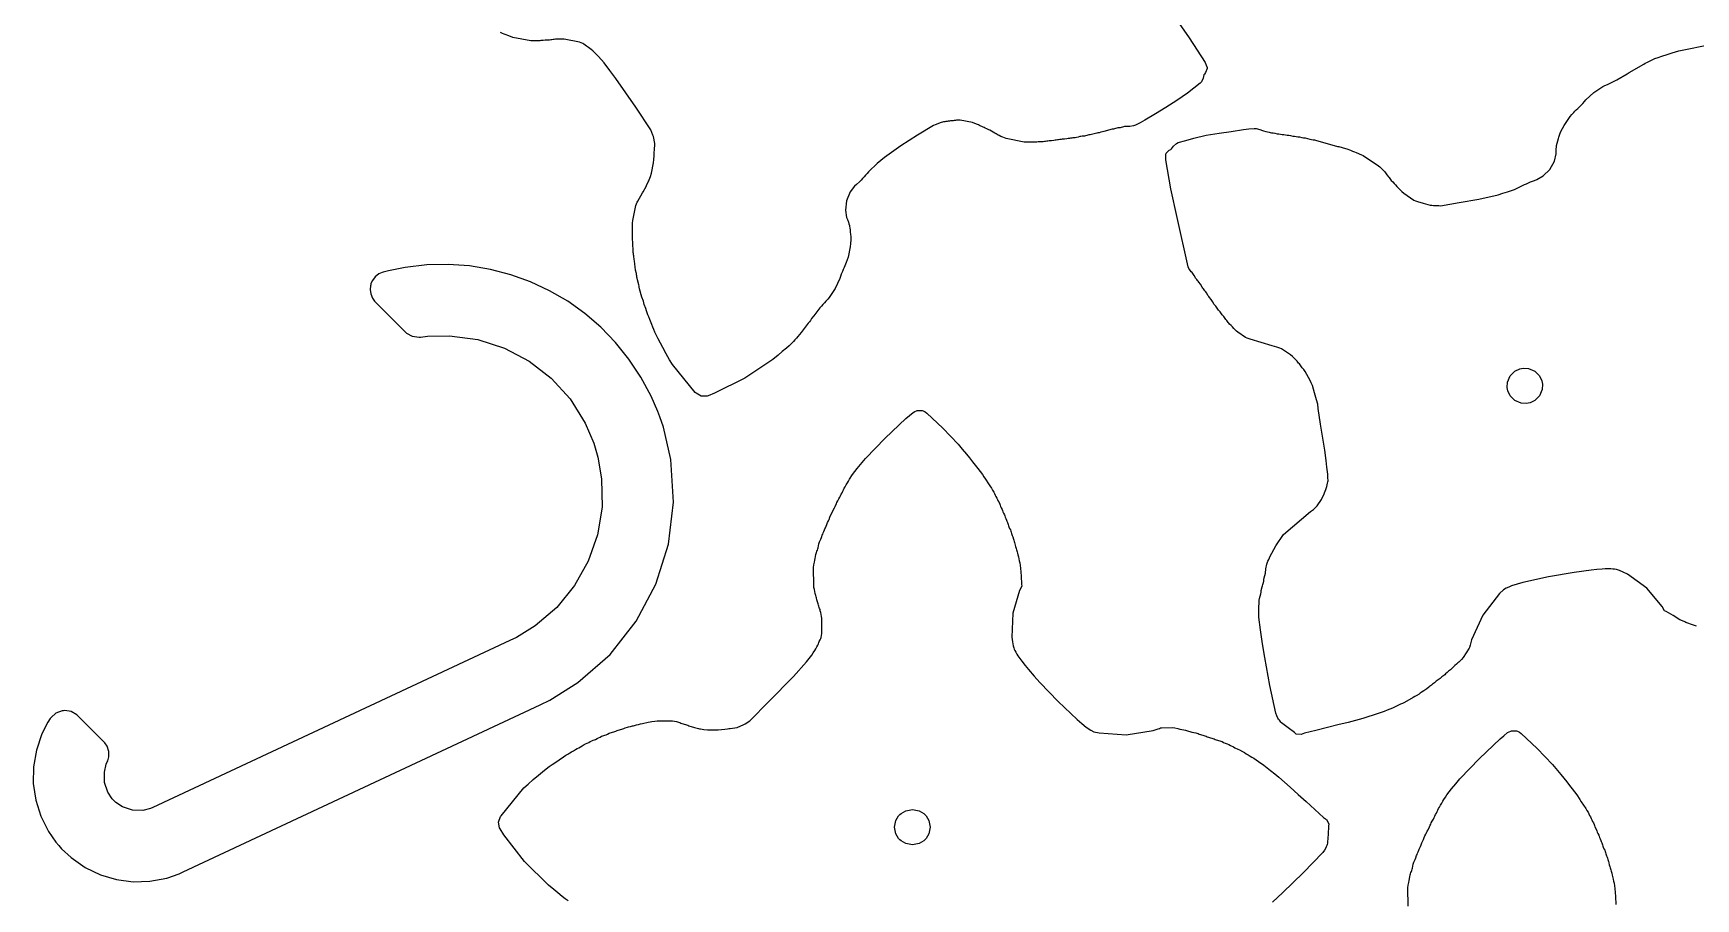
# Model space of a CAD drawing. Extents: x 0 to 47.2, y 0 to 95.3.
# Drawn here: x 0.19 to 11.89, y 5.89 to 11.98 of the extents above; entities that cross this region are included whole.
import ezdxf

# ---------------------------------------------------------------- set-up
doc = ezdxf.new("R2010")
doc.units = 0
doc.layers.get('0').update_dxf_attribs({"linetype": 'CONTINUOUS'})

msp = doc.modelspace()

# ---------------------------------------------------------------- linework, layer by layer
at = {"color": 0}
for points in [[(8.2035, 12.1142), (8.32194, 11.9438), (8.43408, 11.7692), (8.4414, 11.7514), (8.44879, 11.7336), (8.44889, 11.7266), (8.43804, 11.6992), (8.42893, 11.6886), (8.42611, 11.6821), (8.42057, 11.6603), (8.40881, 11.6343), (8.39968, 11.6236), (8.35471, 11.5891), (8.30979, 11.5545), (8.2366, 11.5011), (8.15918, 11.4539), (8.08496, 11.4088), (8.01069, 11.3638), (7.97721, 11.3459), (7.94379, 11.3281), (7.93039, 11.3237), (7.90403, 11.3197), (7.8839, 11.3199), (7.87679, 11.3197), (7.86843, 11.3186), (7.86008, 11.3175), (7.83708, 11.3112), (7.82867, 11.3102), (7.82032, 11.3091), (7.79731, 11.3028), (7.78896, 11.3018), (7.78054, 11.3007), (7.72304, 11.285), (7.71153, 11.2818), (7.70003, 11.2787), (7.68847, 11.2755), (7.68012, 11.2745), (7.67176, 11.2734), (7.62576, 11.2608), (7.61735, 11.2598), (7.609, 11.2587), (7.58599, 11.2524), (7.57758, 11.2514), (7.56922, 11.2503), (7.56087, 11.2492), (7.55251, 11.2482), (7.54101, 11.245), (7.52946, 11.2419), (7.52111, 11.2408), (7.51275, 11.2398), (7.50439, 11.2387), (7.49599, 11.2376), (7.48763, 11.2366), (7.47928, 11.2355), (7.47092, 11.2345), (7.46251, 11.2334), (7.44581, 11.2313), (7.43739, 11.2303), (7.42904, 11.2292), (7.42068, 11.2281), (7.41233, 11.2271), (7.40392, 11.226), (7.39556, 11.225), (7.38721, 11.2239), (7.37879, 11.2229), (7.37044, 11.2218), (7.35374, 11.2197), (7.34532, 11.2186), (7.33697, 11.2176), (7.32861, 11.2165), (7.32026, 11.2155), (7.31185, 11.2144), (7.3035, 11.2134), (7.29514, 11.2123), (7.28743, 11.2117), (7.27317, 11.2113), (7.25885, 11.2108), (7.25119, 11.2102), (7.24349, 11.2096), (7.22922, 11.2091), (7.18837, 11.2091), (7.17481, 11.209), (7.162, 11.2096), (7.03504, 11.2349), (7.023, 11.2393), (7.01047, 11.2445), (6.99789, 11.2497), (6.98486, 11.2556), (6.97803, 11.2591), (6.96338, 11.2674), (6.956, 11.2716), (6.91938, 11.2925), (6.91249, 11.296), (6.89947, 11.3019), (6.88644, 11.3078), (6.87961, 11.3113), (6.87272, 11.3148), (6.84668, 11.3266), (6.83979, 11.3301), (6.83333, 11.333), (6.81467, 11.3406), (6.7971, 11.3465), (6.71235, 11.3629), (6.69954, 11.3634), (6.68528, 11.363), (6.67757, 11.3624), (6.66922, 11.3613), (6.66086, 11.3602), (6.65246, 11.3592), (6.6441, 11.3581), (6.63574, 11.3571), (6.62739, 11.356), (6.61897, 11.355), (6.61062, 11.3539), (6.60226, 11.3529), (6.59386, 11.3518), (6.57086, 11.3455), (6.55311, 11.3382), (6.53532, 11.3308), (6.52382, 11.3276), (6.41189, 11.2574), (6.29372, 11.183), (6.17979, 11.1023), (6.15365, 11.0803), (6.1275, 11.0583), (6.10764, 11.0405), (6.08778, 11.0227), (6.06685, 10.9997), (6.05643, 10.9881), (6.04596, 10.9766), (6.03554, 10.9651), (6.02507, 10.9536), (6.0146, 10.9421), (6.00418, 10.9306), (5.98118, 10.9106), (5.96843, 10.8997), (5.93712, 10.8588), (5.91124, 10.7975), (5.90468, 10.7313), (5.91271, 10.6804), (5.91862, 10.6647), (5.92594, 10.6469), (5.92914, 10.6354), (5.93229, 10.6239), (5.93332, 10.6155), (5.9344, 10.6071), (5.93647, 10.5904), (5.93756, 10.582), (5.93858, 10.5736), (5.93967, 10.5653), (5.94069, 10.5569), (5.94129, 10.5492), (5.94179, 10.5349), (5.94135, 10.522), (5.93972, 10.4972), (5.93756, 10.4734), (5.92285, 10.3997), (5.91683, 10.3821), (5.91, 10.3639), (5.90533, 10.3518), (5.90012, 10.3392), (5.89492, 10.3267), (5.889, 10.3136), (5.88553, 10.3068), (5.8826, 10.3002), (5.87506, 10.2816), (5.86903, 10.264), (5.86404, 10.2495), (5.83171, 10.1803), (5.78976, 10.1165), (5.78006, 10.1047), (5.76644, 10.0911), (5.75603, 10.0795), (5.74556, 10.068), (5.73508, 10.0565), (5.72467, 10.045), (5.71733, 10.0355), (5.71001, 10.0262), (5.68804, 9.99783), (5.68078, 9.98844), (5.66613, 9.96957), (5.65776, 9.95492), (5.65044, 9.94547), (5.64312, 9.93608), (5.63579, 9.92665), (5.62853, 9.91721), (5.62121, 9.90776), (5.61388, 9.89839), (5.59924, 9.8795), (5.59196, 9.87011), (5.56999, 9.84179), (5.55951, 9.83029), (5.5491, 9.81879), (5.53863, 9.80724), (5.52815, 9.79574), (5.50831, 9.77794), (5.48844, 9.7601), (5.45921, 9.736), (5.4299, 9.71192), (5.39307, 9.68164), (5.19575, 9.54904), (4.98296, 9.44299), (4.93842, 9.42594), (4.93039, 9.4229), (4.88938, 9.42333), (4.85351, 9.44319), (4.8481, 9.44982), (4.68756, 9.64469), (4.6671, 9.67865), (4.66699, 9.6786), (4.6429, 9.72151), (4.61882, 9.76437), (4.58735, 9.82503), (4.57579, 9.84913), (4.56429, 9.87315), (4.55692, 9.89094), (4.54958, 9.90869), (4.54221, 9.92649), (4.52756, 9.96208), (4.52018, 9.97982), (4.51497, 9.99447), (4.50444, 10.0238), (4.49924, 10.0384), (4.48872, 10.0677), (4.48242, 10.0907), (4.4719, 10.12), (4.45617, 10.1775), (4.45301, 10.1891), (4.45199, 10.1974), (4.4509, 10.2058), (4.44146, 10.2403), (4.43832, 10.2518), (4.43722, 10.2602), (4.43619, 10.2686), (4.43511, 10.2769), (4.43408, 10.2853), (4.42779, 10.3083), (4.42671, 10.3167), (4.42567, 10.325), (4.42458, 10.3334), (4.42253, 10.3502), (4.42144, 10.3585), (4.42042, 10.3669), (4.41932, 10.3753), (4.41829, 10.3836), (4.41721, 10.392), (4.41618, 10.4004), (4.4151, 10.4087), (4.41407, 10.4171), (4.41303, 10.4255), (4.41194, 10.4339), (4.41092, 10.4422), (4.41032, 10.4499), (4.40983, 10.4642), (4.40935, 10.4785), (4.40875, 10.4862), (4.40815, 10.4939), (4.40767, 10.5081), (4.40722, 10.5225), (4.40663, 10.5301), (4.40603, 10.5378), (4.40554, 10.5521), (4.40554, 10.5793), (4.40549, 10.5929), (4.40549, 10.6065), (4.40587, 10.6196), (4.40653, 10.6389), (4.40771, 10.6575), (4.42919, 10.763), (4.4336, 10.775), (4.43946, 10.788), (4.44299, 10.7949), (4.4764, 10.8535), (4.48058, 10.8609), (4.50146, 10.8975), (4.50493, 10.9044), (4.51676, 10.9304), (4.52024, 10.9373), (4.52311, 10.9437), (4.53174, 10.9677), (4.53885, 10.9906), (4.5535, 11.0641), (4.55567, 11.088), (4.55767, 11.1121), (4.55875, 11.1309), (4.55931, 11.1403), (4.56147, 11.1503), (4.56326, 11.2007), (4.55328, 11.2501), (4.54953, 11.2595), (4.53543, 11.2949), (4.53549, 11.2948), (4.53549, 11.2948), (4.42899, 11.4544), (4.28836, 11.6581), (4.24744, 11.7125), (4.2066, 11.7668), (4.16678, 11.8128), (4.15315, 11.8264), (4.13954, 11.84), (4.12804, 11.8505), (4.11654, 11.8609), (4.09765, 11.8755), (4.08301, 11.8839), (4.07357, 11.8912), (4.06418, 11.8985), (4.05729, 11.902), (4.04428, 11.9079), (4.03228, 11.9123), (3.92622, 11.9334), (3.91342, 11.9339), (3.88624, 11.9339), (3.8719, 11.9334), (3.86426, 11.9328), (3.8559, 11.9318), (3.8475, 11.9307), (3.83914, 11.9297), (3.83078, 11.9286), (3.82243, 11.9276), (3.81401, 11.9265), (3.80637, 11.9259), (3.79204, 11.9255), (3.77778, 11.925), (3.77007, 11.9244), (3.76172, 11.9233), (3.75336, 11.9222), (3.74567, 11.9217), (3.73139, 11.9212), (3.70415, 11.9212), (3.6914, 11.9217), (3.56478, 11.9464), (3.54719, 11.9524), (3.52903, 11.9592), (3.51682, 11.9639), (3.50424, 11.9691), (3.49169, 11.9743), (3.47868, 11.9802)], [(11.8915, 7.80469), (11.8834, 7.80697), (11.876, 7.80935), (11.8626, 7.81435), (11.85, 7.81956), (11.8375, 7.82476), (11.8241, 7.82975), (11.8168, 7.83214), (11.8101, 7.83469), (11.7916, 7.84256), (11.7748, 7.85075), (11.7266, 7.87961), (11.6776, 7.90836), (11.6659, 7.91374), (11.6492, 7.94331), (11.5417, 8.07183), (11.4061, 8.17042), (11.3755, 8.18494), (11.35, 8.1971), (11.3436, 8.19965), (11.3273, 8.2041), (11.3155, 8.20562), (11.3037, 8.20708), (11.2881, 8.20785), (11.2726, 8.20861), (11.2497, 8.2079), (11.2267, 8.20719), (11.189, 8.2035), (11.1513, 8.19987), (11.0314, 8.18371), (10.8493, 8.15136), (10.6687, 8.1116), (10.6288, 8.09978), (10.5888, 8.088), (10.571, 8.08062), (10.5532, 8.07324), (10.5325, 8.06142), (10.5044, 8.03504), (10.3885, 7.88314), (10.3084, 7.70969), (10.2983, 7.67247), (10.2938, 7.65619), (10.2912, 7.64985), (10.2498, 7.58589), (10.2375, 7.57189), (10.2234, 7.55757), (10.2183, 7.55268), (10.2124, 7.54764), (10.202, 7.53787), (10.1923, 7.52826), (10.1827, 7.51867), (10.1722, 7.5089), (10.1664, 7.5039), (10.1597, 7.49869), (10.1531, 7.49354), (10.1472, 7.48856), (10.1368, 7.47879), (10.1264, 7.46897), (10.1205, 7.46397), (10.1138, 7.45882), (10.1072, 7.45361), (10.1005, 7.44846), (10.0939, 7.44331), (10.0872, 7.4381), (10.0738, 7.42779), (10.0672, 7.42258), (10.0605, 7.41743), (10.0539, 7.41228), (10.0472, 7.40707), (10.0339, 7.39675), (10.0272, 7.39154), (10.0138, 7.38124), (10.0072, 7.37603), (9.99388, 7.36572), (9.98719, 7.36051), (9.97385, 7.35021), (9.95313, 7.33837), (9.94646, 7.33322), (9.93983, 7.32801), (9.91911, 7.31619), (9.90869, 7.31028), (9.89833, 7.30442), (9.83615, 7.26893), (9.8221, 7.26232), (9.80806, 7.25564), (9.79394, 7.24903), (9.77989, 7.24235), (9.76585, 7.23574), (9.75179, 7.22906), (9.734, 7.22168), (9.71625, 7.21431), (9.69476, 7.20622), (9.67329, 7.19808), (9.64442, 7.18847), (9.61556, 7.17893), (9.57932, 7.16786), (9.54303, 7.15679), (9.49197, 7.14279), (9.44092, 7.12875), (9.36762, 7.11035), (9.29438, 7.0919), (9.21371, 7.07206), (9.13303, 7.05214), (9.10954, 7.04362), (9.07443, 7.04606), (9.06272, 7.05735), (9.01764, 7.09071), (8.97217, 7.12582), (8.96733, 7.13075), (8.95703, 7.1441), (8.95182, 7.15072), (8.94667, 7.15739), (8.93929, 7.17518), (8.93192, 7.19293), (8.88921, 7.38829), (8.85389, 7.58518), (8.83843, 7.68212), (8.82303, 7.77908), (8.81272, 7.86936), (8.81201, 7.89231), (8.81131, 7.91521), (8.81207, 7.93078), (8.81282, 7.94629), (8.81358, 7.96186), (8.81435, 7.97737), (8.81581, 7.98921), (8.81733, 8.00103), (8.82622, 8.03358), (8.82775, 8.04542), (8.82921, 8.05729), (8.83589, 8.08171), (8.83811, 8.08979), (8.84033, 8.09793), (8.84261, 8.10607), (8.84706, 8.12235), (8.84853, 8.13422), (8.85004, 8.14606), (8.85894, 8.1786), (8.86046, 8.20964), (8.86936, 8.24219), (8.87175, 8.24951), (8.87679, 8.26292), (8.88211, 8.27474), (8.89312, 8.29693), (8.90424, 8.31836), (8.91829, 8.34424), (8.93246, 8.36996), (8.98671, 8.45019), (9.17681, 8.61111), (9.18349, 8.61626), (9.19015, 8.62147), (9.19683, 8.62663), (9.20264, 8.63162), (9.21311, 8.64139), (9.22179, 8.65082), (9.25233, 8.69564), (9.26053, 8.7124), (9.26856, 8.73008), (9.27387, 8.74197), (9.27908, 8.75456), (9.28429, 8.76708), (9.28928, 8.78049), (9.29167, 8.78782), (9.29318, 8.79964), (9.29465, 8.81153), (9.29693, 8.81967), (9.29915, 8.82781), (9.29839, 8.85069), (9.29769, 8.87364), (9.29183, 8.92247), (9.28597, 8.97136), (9.27567, 9.04238), (9.2654, 9.11344), (9.24701, 9.22515), (9.22863, 9.33692), (9.22646, 9.36724), (9.21685, 9.39611), (9.20285, 9.44721), (9.18886, 9.49826), (9.18147, 9.516), (9.1741, 9.53381), (9.13861, 9.59597), (9.12831, 9.60932), (9.1231, 9.616), (9.11794, 9.62261), (9.11279, 9.62929), (9.10758, 9.63596), (9.09728, 9.64931), (9.09207, 9.65597), (9.08692, 9.66265), (9.08192, 9.66846), (9.0721, 9.67893), (9.06267, 9.68787), (9.04844, 9.70111), (9.0345, 9.71343), (8.97136, 9.75504), (8.95975, 9.76042), (8.94635, 9.76546), (8.93901, 9.76785), (8.90647, 9.77675), (8.75114, 9.82281), (8.74382, 9.82519), (8.73047, 9.83024), (8.71881, 9.83561), (8.66444, 9.87196), (8.655, 9.88058), (8.6454, 9.89025), (8.63579, 9.89985), (8.62619, 9.9095), (8.6166, 9.91911), (8.60682, 9.92958), (8.60183, 9.93544), (8.59662, 9.94211), (8.59147, 9.94874), (8.58632, 9.9554), (8.58111, 9.96208), (8.57081, 9.97542), (8.5656, 9.9821), (8.56044, 9.98872), (8.55524, 9.99539), (8.54492, 10.0087), (8.53971, 10.0154), (8.5294, 10.0288), (8.52419, 10.0354), (8.51389, 10.0487), (8.50868, 10.0554), (8.49838, 10.0687), (8.48654, 10.0895), (8.48139, 10.0961), (8.47618, 10.1028), (8.46588, 10.1161), (8.46067, 10.1228), (8.45551, 10.1294), (8.44368, 10.1502), (8.43853, 10.1568), (8.43332, 10.1635), (8.42817, 10.1701), (8.42301, 10.1768), (8.41781, 10.1835), (8.41265, 10.1902), (8.40082, 10.2109), (8.39051, 10.2242), (8.38531, 10.2309), (8.38015, 10.2375), (8.375, 10.2442), (8.36979, 10.2509), (8.35796, 10.2716), (8.34765, 10.2849), (8.34244, 10.2916), (8.33729, 10.2983), (8.33214, 10.3049), (8.32693, 10.3116), (8.32101, 10.3219), (8.31515, 10.3323), (8.23856, 10.6787), (8.19439, 10.8815), (8.15761, 11.0857), (8.15761, 11.1242), (8.16015, 11.1308), (8.18072, 11.1519), (8.19319, 11.1582), (8.19824, 11.163), (8.21169, 11.1811), (8.23253, 11.2006), (8.24501, 11.207), (8.29981, 11.2217), (8.35454, 11.2364), (8.44265, 11.2578), (8.53217, 11.2718), (8.618, 11.285), (8.70389, 11.2982), (8.7416, 11.3019), (8.77935, 11.3056), (8.7934, 11.3045), (8.81928, 11.2981), (8.83778, 11.2903), (8.84446, 11.2878), (8.86074, 11.2833), (8.87256, 11.2818), (8.88439, 11.2803), (8.89253, 11.2781), (8.90067, 11.2758), (8.91249, 11.2744), (8.92432, 11.2728), (8.9406, 11.2684), (8.95242, 11.2669), (8.96431, 11.2654), (8.97613, 11.2639), (8.98796, 11.2624), (8.99978, 11.261), (9.01161, 11.2594), (9.02349, 11.258), (9.03532, 11.2565), (9.0516, 11.252), (9.06342, 11.2505), (9.07525, 11.249), (9.08708, 11.2476), (9.0989, 11.246), (9.11518, 11.2416), (9.12706, 11.2401), (9.13889, 11.2386), (9.17144, 11.2297), (9.18326, 11.2282), (9.1951, 11.2267), (9.20324, 11.2245), (9.21137, 11.2222), (9.31717, 11.1933), (9.32531, 11.191), (9.366, 11.1799), (9.37408, 11.1777), (9.4229, 11.1643), (9.43024, 11.1619), (9.45703, 11.1519), (9.47168, 11.1471), (9.48508, 11.142), (9.49761, 11.1369), (9.53538, 11.1212), (9.54693, 11.1159), (9.65457, 11.0439), (9.66401, 11.0353), (9.67361, 11.0257), (9.68321, 11.0161), (9.69299, 11.0056), (9.69803, 10.9998), (9.70833, 10.9864), (9.71354, 10.9798), (9.72385, 10.9664), (9.72906, 10.9598), (9.73936, 10.9465), (9.74442, 10.9406), (9.75418, 10.9302), (9.76394, 10.9197), (9.76893, 10.9138), (9.77399, 10.908), (9.78375, 10.8976), (9.79351, 10.8871), (9.7985, 10.8813), (9.80339, 10.8761), (9.81771, 10.862), (9.83171, 10.8497), (9.90375, 10.8022), (9.91531, 10.7968), (9.92871, 10.7918), (9.93604, 10.7894), (9.96044, 10.7827), (9.96858, 10.7804), (10.0174, 10.7671), (10.0292, 10.7656), (10.0411, 10.7641), (10.0603, 10.7641), (10.0795, 10.7641), (10.0914, 10.7626), (10.2216, 10.7846), (10.3593, 10.8082), (10.4954, 10.8391), (10.5281, 10.8494), (10.5606, 10.8597), (10.6109, 10.8774), (10.625, 10.8841), (10.6391, 10.8907), (10.6532, 10.8974), (10.6672, 10.904), (10.6813, 10.9107), (10.6953, 10.9173), (10.7094, 10.924), (10.7235, 10.9306), (10.7523, 10.9402), (10.7682, 10.9455), (10.8128, 10.9713), (10.8602, 11.018), (10.8916, 11.0767), (10.9037, 11.1267), (10.9042, 11.1435), (10.9042, 11.1628), (10.9057, 11.1746), (10.9072, 11.1864), (10.9206, 11.2352), (10.9228, 11.2434), (10.9251, 11.2515), (10.9275, 11.2588), (10.9325, 11.2722), (10.9378, 11.2841), (10.9488, 11.3063), (10.96, 11.3275), (11.0017, 11.3899), (11.014, 11.4039), (11.0273, 11.418), (11.0362, 11.4275), (11.0458, 11.4371), (11.0555, 11.4467), (11.0659, 11.4565), (11.0718, 11.4615), (11.0769, 11.4664), (11.091, 11.4807), (11.1033, 11.4947), (11.1134, 11.5062), (11.1698, 11.5578), (11.233, 11.6007), (11.2465, 11.6079), (11.2643, 11.6152), (11.2784, 11.6218), (11.2924, 11.6285), (11.3065, 11.6351), (11.3206, 11.6418), (11.3309, 11.6477), (11.4035, 11.6891), (11.4168, 11.6994), (11.5205, 11.7585), (11.5309, 11.7644), (11.5412, 11.7703), (11.5553, 11.777), (11.5693, 11.7836), (11.5834, 11.7903), (11.5975, 11.7969), (11.6226, 11.8057), (11.6478, 11.8146), (11.6841, 11.8256), (11.7203, 11.8367), (11.7659, 11.8506), (11.999, 11.8976)], [(3.954, 5.87283), (3.93261, 5.88883), (3.91129, 5.90483), (3.88194, 5.92888), (3.8526, 5.95285), (3.81565, 5.98307), (3.64714, 6.15076), (3.50163, 6.33876), (3.47624, 6.37913), (3.47163, 6.38639), (3.46408, 6.42671), (3.47657, 6.46571), (3.48204, 6.47233), (3.64187, 6.66786), (3.67117, 6.69456), (3.67111, 6.69461), (3.7085, 6.72661), (3.74582, 6.75863), (3.77251, 6.78), (3.79915, 6.80132), (3.82053, 6.81733), (3.84185, 6.83333), (3.87386, 6.85471), (3.88986, 6.86535), (3.92188, 6.88672), (3.93788, 6.89735), (3.95122, 6.90539), (3.96457, 6.91336), (3.97792, 6.92139), (3.99126, 6.92936), (4.00461, 6.93739), (4.01796, 6.94536), (4.0286, 6.95074), (4.03928, 6.95606), (4.05263, 6.96408), (4.06597, 6.97206), (4.07661, 6.97743), (4.09799, 6.98807), (4.10867, 6.99343), (4.11931, 6.99875), (4.12999, 7.00407), (4.13797, 7.00672), (4.146, 7.00944), (4.15668, 7.01476), (4.16732, 7.02007), (4.178, 7.02544), (4.18869, 7.03076), (4.19667, 7.03342), (4.20469, 7.03608), (4.21268, 7.03879), (4.22071, 7.04144), (4.23139, 7.04676), (4.24203, 7.05208), (4.25006, 7.05479), (4.25803, 7.05746), (4.26606, 7.06011), (4.27403, 7.06278), (4.28207, 7.06543), (4.29004, 7.06808), (4.29807, 7.07081), (4.30604, 7.07346), (4.31407, 7.07611), (4.32206, 7.07878), (4.33008, 7.08143), (4.33806, 7.0841), (4.34608, 7.08681), (4.35406, 7.08946), (4.37011, 7.09478), (4.3775, 7.09685), (4.39144, 7.1001), (4.40539, 7.1034), (4.41276, 7.10547), (4.42019, 7.10753), (4.43414, 7.11079), (4.44803, 7.11404), (4.45546, 7.11615), (4.46289, 7.11822), (4.47678, 7.12147), (4.51682, 7.12944), (4.53017, 7.13217), (4.54303, 7.13433), (4.56218, 7.13747), (4.58062, 7.13992), (4.68826, 7.13943), (4.7009, 7.13747), (4.71485, 7.13422), (4.72222, 7.13217), (4.73025, 7.12944), (4.73822, 7.12679), (4.74625, 7.12414), (4.75424, 7.12147), (4.76226, 7.11882), (4.77024, 7.11615), (4.77826, 7.11344), (4.78629, 7.11079), (4.79428, 7.10813), (4.80231, 7.10547), (4.81028, 7.10281), (4.81831, 7.1001), (4.82628, 7.09744), (4.83431, 7.09478), (4.84169, 7.09272), (4.86957, 7.08621), (4.87696, 7.0841), (4.88385, 7.08257), (4.90901, 7.07878), (4.93283, 7.07628), (5.00786, 7.07628), (5.03168, 7.07878), (5.05578, 7.08149), (5.07438, 7.0841), (5.08371, 7.08544), (5.09386, 7.08529), (5.14361, 7.09326), (5.19011, 7.11268), (5.19868, 7.11822), (5.23074, 7.139), (5.23058, 7.13889), (5.23058, 7.13889), (5.36632, 7.27453), (5.53868, 7.45221), (5.62939, 7.55354), (5.64806, 7.57758), (5.66672, 7.60157), (5.6774, 7.61762), (5.68804, 7.63362), (5.69607, 7.64692), (5.70404, 7.66026), (5.70942, 7.67096), (5.71474, 7.68164), (5.71739, 7.68961), (5.72006, 7.69764), (5.72542, 7.70828), (5.73074, 7.71897), (5.73286, 7.7264), (5.73611, 7.74029), (5.73807, 7.75293), (5.73807, 7.86106), (5.73611, 7.87369), (5.7334, 7.88704), (5.73074, 7.90039), (5.72749, 7.91433), (5.72542, 7.92171), (5.72276, 7.92974), (5.72006, 7.93772), (5.71739, 7.94575), (5.71474, 7.95372), (5.71208, 7.96175), (5.70942, 7.96972), (5.70731, 7.97715), (5.70404, 7.9911), (5.70079, 8.00499), (5.69874, 8.01243), (5.69607, 8.02046), (5.69342, 8.02843), (5.69129, 8.03586), (5.68804, 8.04981), (5.68539, 8.0631), (5.68272, 8.07644), (5.68078, 8.08908), (5.68028, 8.2181), (5.68272, 8.23654), (5.68587, 8.25569), (5.68804, 8.26856), (5.69075, 8.2819), (5.69342, 8.29525), (5.69667, 8.30914), (5.69874, 8.31657), (5.70139, 8.32454), (5.70404, 8.33257), (5.70676, 8.34056), (5.70942, 8.34858), (5.71149, 8.35601), (5.71474, 8.3699), (5.71799, 8.38385), (5.72006, 8.39128), (5.72276, 8.39925), (5.72542, 8.40728), (5.73074, 8.41792), (5.73611, 8.4286), (5.73876, 8.43664), (5.74143, 8.44461), (5.74408, 8.45264), (5.74675, 8.46061), (5.75211, 8.47131), (5.75743, 8.48199), (5.7601, 8.48996), (5.76275, 8.49799), (5.76812, 8.50862), (5.77344, 8.51932), (5.7761, 8.52735), (5.77875, 8.53532), (5.78413, 8.54601), (5.78944, 8.55664), (5.79476, 8.57269), (5.80013, 8.58333), (5.81076, 8.60471), (5.81614, 8.61535), (5.82676, 8.63672), (5.83214, 8.64735), (5.83746, 8.65804), (5.84011, 8.66607), (5.84278, 8.67404), (5.85081, 8.68739), (5.85878, 8.70074), (5.86415, 8.71143), (5.86947, 8.72206), (5.87483, 8.73275), (5.88015, 8.74343), (5.88547, 8.75407), (5.89085, 8.76476), (5.89615, 8.77544), (5.90147, 8.78608), (5.9095, 8.79943), (5.91749, 8.81278), (5.92551, 8.82611), (5.93349, 8.83946), (5.95486, 8.87147), (5.97086, 8.89279), (5.98687, 8.91417), (6.04557, 8.98351), (6.18431, 9.12761), (6.32835, 9.26633), (6.35504, 9.28765), (6.38167, 9.30897), (6.39236, 9.31435), (6.40306, 9.31967), (6.40983, 9.32112), (6.44428, 9.32112), (6.45107, 9.31967), (6.46442, 9.31168), (6.47775, 9.30365), (6.58979, 9.19694), (6.6965, 9.0849), (6.72586, 9.05024), (6.75521, 9.01551), (6.77653, 8.98887), (6.79785, 8.96218), (6.81657, 8.93815), (6.83524, 8.91417), (6.85124, 8.89279), (6.86724, 8.87147), (6.87793, 8.85547), (6.88857, 8.83946), (6.90994, 8.80746), (6.92057, 8.79144), (6.93126, 8.77544), (6.93929, 8.7621), (6.94726, 8.74875), (6.95264, 8.73807), (6.95796, 8.72743), (6.96326, 8.71674), (6.96864, 8.70606), (6.97396, 8.69536), (6.97928, 8.68474), (6.98465, 8.67404), (6.98996, 8.66336), (6.99262, 8.65539), (6.99528, 8.64735), (7.00065, 8.63672), (7.00597, 8.62603), (7.00863, 8.618), (7.01129, 8.61003), (7.01665, 8.59933), (7.02197, 8.58871), (7.02463, 8.58068), (7.02729, 8.57269), (7.03267, 8.56201), (7.03797, 8.55132), (7.04064, 8.54335), (7.04329, 8.53532), (7.04601, 8.52735), (7.04867, 8.51932), (7.05132, 8.51133), (7.05399, 8.50331), (7.05931, 8.49262), (7.06467, 8.48199), (7.06733, 8.47396), (7.06999, 8.46599), (7.07264, 8.45796), (7.07531, 8.44997), (7.07801, 8.44194), (7.08068, 8.43397), (7.08599, 8.41792), (7.08865, 8.40994), (7.09136, 8.40192), (7.09343, 8.39453), (7.09993, 8.36664), (7.102, 8.35926), (7.10465, 8.35124), (7.10736, 8.34326), (7.11003, 8.33524), (7.11268, 8.32726), (7.11475, 8.31982), (7.118, 8.30588), (7.12067, 8.29254), (7.12337, 8.27919), (7.12663, 8.26531), (7.12869, 8.25786), (7.13026, 8.25092), (7.134, 8.23118), (7.1365, 8.21268), (7.13937, 8.15653), (7.14268, 8.09983), (7.14469, 8.08713), (7.12935, 8.05692), (7.08225, 7.89606), (7.07563, 7.72857), (7.08051, 7.69499), (7.08458, 7.66704), (7.08599, 7.66026), (7.08865, 7.65229), (7.09136, 7.64426), (7.09668, 7.63362), (7.102, 7.62294), (7.11003, 7.6096), (7.118, 7.59625), (7.14469, 7.55892), (7.16872, 7.52957), (7.19271, 7.50022), (7.23275, 7.45486), (7.27274, 7.4095), (7.40082, 7.2761), (7.53418, 7.14806), (7.56619, 7.12136), (7.59819, 7.09472), (7.63021, 7.07335), (7.65158, 7.06272), (7.68913, 7.05404), (7.87978, 7.04204), (8.06847, 7.07189), (8.10508, 7.08404), (8.11313, 7.08669), (8.1211, 7.08936), (8.12782, 7.09076), (8.20404, 7.09179), (8.2225, 7.08936), (8.24224, 7.08561), (8.24918, 7.08404), (8.25657, 7.08197), (8.27051, 7.07872), (8.28386, 7.07601), (8.29719, 7.07335), (8.31114, 7.0701), (8.31853, 7.06803), (8.32656, 7.06538), (8.33453, 7.06272), (8.34196, 7.0606), (8.3559, 7.05735), (8.36979, 7.0541), (8.37722, 7.05203), (8.38525, 7.04937), (8.39324, 7.04665), (8.40126, 7.044), (8.40924, 7.04135), (8.41726, 7.03868), (8.42524, 7.03603), (8.43326, 7.03336), (8.44125, 7.03065), (8.44928, 7.028), (8.45725, 7.02533), (8.46528, 7.02268), (8.47325, 7.02001), (8.48128, 7.01736), (8.48926, 7.01465), (8.49729, 7.01199), (8.50526, 7.00933), (8.51329, 7.00667), (8.52126, 7.00401), (8.52929, 7.00136), (8.53728, 6.99864), (8.54531, 6.99599), (8.55328, 6.99333), (8.56396, 6.98801), (8.57465, 6.98264), (8.58262, 6.97999), (8.59065, 6.97732), (8.60135, 6.972), (8.61199, 6.96664), (8.63336, 6.956), (8.64399, 6.95063), (8.66536, 6.94), (8.676, 6.93463), (8.69738, 6.92399), (8.71072, 6.91596), (8.72401, 6.90793), (8.73736, 6.89996), (8.75071, 6.89193), (8.76406, 6.88396), (8.7774, 6.87592), (8.7934, 6.86529), (8.8094, 6.8546), (8.84674, 6.8279), (8.89481, 6.79058), (8.9241, 6.76654), (8.95344, 6.74257), (8.99349, 6.70785), (9.03353, 6.67318), (9.08951, 6.6225), (9.14556, 6.57183), (9.26828, 6.45975), (9.28842, 6.44499), (9.30588, 6.41439), (9.303, 6.39844), (9.30029, 6.34239), (9.29639, 6.2851), (9.29497, 6.27838), (9.29226, 6.27035), (9.28961, 6.26237), (9.28694, 6.25435), (9.28429, 6.24636), (9.2736, 6.23031), (9.26292, 6.21431), (9.12418, 6.07026), (8.98014, 5.93153), (8.9081, 5.86486)], [(9.86187, 5.83649), (9.86139, 5.9655), (9.86382, 5.98394), (9.86697, 6.0031), (9.86914, 6.01594), (9.87446, 6.04264), (9.87771, 6.05658), (9.87983, 6.06396), (9.88249, 6.072), (9.88514, 6.07997), (9.88781, 6.088), (9.89046, 6.09597), (9.89258, 6.1034), (9.89583, 6.11735), (9.89908, 6.13124), (9.90115, 6.13867), (9.90381, 6.14671), (9.90647, 6.15468), (9.91183, 6.16536), (9.91715, 6.176), (9.92247, 6.19206), (9.92518, 6.20003), (9.92785, 6.20806), (9.93317, 6.21869), (9.93847, 6.22939), (9.94119, 6.23736), (9.94385, 6.24539), (9.94917, 6.25608), (9.95449, 6.26671), (9.95719, 6.27474), (9.95985, 6.28271), (9.97049, 6.3041), (9.97319, 6.31207), (9.97586, 6.3201), (9.98118, 6.33078), (9.98649, 6.34142), (9.99186, 6.35211), (9.99718, 6.36279), (10.0026, 6.37343), (10.0132, 6.39481), (10.0186, 6.40543), (10.0212, 6.41347), (10.0239, 6.42144), (10.0318, 6.43479), (10.0399, 6.44814), (10.0452, 6.45882), (10.0506, 6.46951), (10.0559, 6.48014), (10.0612, 6.49083), (10.0666, 6.50151), (10.0719, 6.51215), (10.0772, 6.52285), (10.0826, 6.53353), (10.0906, 6.54688), (10.0986, 6.56017), (10.1066, 6.57351), (10.1146, 6.58686), (10.1252, 6.60286), (10.1359, 6.61887), (10.1519, 6.64025), (10.1679, 6.66157), (10.1973, 6.69624), (10.2266, 6.73096), (10.3653, 6.875), (10.5094, 7.01372), (10.5361, 7.03504), (10.5628, 7.05643), (10.5735, 7.06174), (10.5841, 7.06706), (10.5909, 7.06853), (10.6253, 7.06853), (10.6321, 7.06706), (10.6455, 7.05908), (10.6588, 7.05106), (10.7708, 6.94433), (10.8776, 6.83231), (10.9362, 6.76297), (10.9576, 6.73628), (10.9789, 6.70958), (10.9976, 6.6856), (11.0163, 6.66157), (11.0323, 6.64025), (11.0483, 6.61887), (11.0697, 6.58686), (11.0803, 6.57086), (11.1124, 6.52285), (11.1203, 6.5095), (11.1284, 6.49615), (11.1337, 6.48551), (11.139, 6.47483), (11.1444, 6.46414), (11.1497, 6.4535), (11.155, 6.44282), (11.1604, 6.43213), (11.1657, 6.42144), (11.171, 6.41081), (11.1737, 6.40278), (11.1764, 6.39481), (11.187, 6.37343), (11.1897, 6.36546), (11.1924, 6.35742), (11.1977, 6.34679), (11.203, 6.3361), (11.2057, 6.32807), (11.2084, 6.3201), (11.2137, 6.3094), (11.2191, 6.29872), (11.2217, 6.29075), (11.2244, 6.28271), (11.2271, 6.27474), (11.2297, 6.26671), (11.2324, 6.25874), (11.2351, 6.25071), (11.2404, 6.24007), (11.2457, 6.22939), (11.2484, 6.22136), (11.2511, 6.21338), (11.2538, 6.20535), (11.2564, 6.19738), (11.2591, 6.18935), (11.2617, 6.18137), (11.2644, 6.17333), (11.2671, 6.16536), (11.2698, 6.15733), (11.2724, 6.14936), (11.2745, 6.14193), (11.2777, 6.12799), (11.281, 6.1141), (11.2831, 6.10667), (11.2857, 6.09864), (11.2884, 6.09065), (11.2911, 6.08263), (11.2937, 6.07465), (11.2958, 6.06722), (11.2991, 6.05333), (11.3044, 6.02664), (11.3077, 6.01269), (11.3097, 6.00526), (11.3114, 5.99837), (11.3151, 5.97863), (11.3176, 5.96013), (11.3204, 5.90392), (11.3237, 5.84722)]]:
    msp.add_lwpolyline(points, dxfattribs=at)
for points in [[(10.8217, 10.9781), (10.8218, 10.9781)], [(2.653, 10.295), (2.64507, 10.293), (2.6225, 10.2825), (2.59679, 10.2628), (2.57699, 10.2371), (2.56646, 10.2146), (2.56435, 10.2067), (2.56222, 10.1988), (2.56, 10.1741), (2.56424, 10.142), (2.57656, 10.112), (2.59082, 10.0916), (2.59663, 10.0858), (2.80849, 9.87397), (2.81538, 9.86708), (2.85715, 9.84386), (2.90446, 9.83718), (2.91417, 9.83854), (2.96474, 9.8456), (3.11908, 9.84836), (3.31754, 9.82183), (3.50553, 9.7615), (3.67904, 9.66992), (3.83404, 9.54969), (3.96664, 9.40343), (4.07275, 9.23367), (4.134, 9.09196), (4.14849, 9.04292), (4.16292, 8.99397), (4.18847, 8.84169), (4.19162, 8.6415), (4.15972, 8.44661), (4.09489, 8.2615), (3.99892, 8.09039), (3.87386, 7.93761), (3.72168, 7.80751), (3.59056, 7.72601), (3.54428, 7.70443), (1.03233, 6.52974), (1.01568, 6.52197), (0.96099, 6.509), (0.8884, 6.51064), (0.81955, 6.53386), (0.77257, 6.56467), (0.7596, 6.57764), (0.74664, 6.5906), (0.71577, 6.63758), (0.69255, 6.70643), (0.69086, 6.77903), (0.70383, 6.83371), (0.71159, 6.85032), (0.7156, 6.85894), (0.72233, 6.88726), (0.72146, 6.92492), (0.70942, 6.96061), (0.69341, 6.98497), (0.68674, 6.99164), (0.50347, 7.17492), (0.4968, 7.18158), (0.45692, 7.20432), (0.41168, 7.21181), (0.40234, 7.21083), (0.39296, 7.2099), (0.35021, 7.19336), (0.31576, 7.16297), (0.3106, 7.15511), (0.29384, 7.12961), (0.25195, 7.04753), (0.21251, 6.93408), (0.19211, 6.81722), (0.19054, 6.69917), (0.20768, 6.58242), (0.24333, 6.46924), (0.29742, 6.36203), (0.34972, 6.28618), (0.36974, 6.26307), (0.3897, 6.24001), (0.45725, 6.17736), (0.55566, 6.10851), (0.66254, 6.05697), (0.77566, 6.02328), (0.89269, 6.00797), (1.01134, 6.01144), (1.12923, 6.03424), (1.21647, 6.06386), (1.24414, 6.07676), (3.75569, 7.25131), (3.82553, 7.28386), (4.02268, 7.40804), (4.24946, 7.60667), (4.43294, 7.84006), (4.57021, 8.10107), (4.65826, 8.38254), (4.69412, 8.67725), (4.67481, 8.97808), (4.62354, 9.2054), (4.59733, 9.27783), (4.58404, 9.31456), (4.53717, 9.4221), (4.46479, 9.55767), (4.38113, 9.68414), (4.28694, 9.80111), (4.18321, 9.90799), (4.07064, 10.0044), (3.95025, 10.09), (3.82275, 10.1642), (3.68913, 10.2266), (3.55018, 10.2768), (3.40674, 10.3142), (3.25976, 10.3385), (3.11003, 10.3492), (2.95839, 10.3458), (2.80578, 10.3279), (2.69069, 10.3051), (2.653, 10.295)], [(10.6594, 9.61817), (10.6713, 9.62056), (10.709, 9.61806), (10.7533, 9.59956), (10.7873, 9.56581), (10.804, 9.5319), (10.8064, 9.51997), (10.8087, 9.50808), (10.8063, 9.47038), (10.7878, 9.42617), (10.754, 9.39214), (10.7201, 9.37537), (10.7082, 9.37299), (10.6963, 9.37067), (10.6586, 9.37315), (10.6144, 9.39165), (10.5803, 9.4254), (10.5636, 9.45931), (10.5612, 9.47119), (10.5589, 9.48312), (10.5614, 9.52083), (10.5799, 9.56506), (10.6136, 9.59907), (10.6475, 9.61583), (10.6594, 9.61817)], [(6.28662, 6.30333), (6.278, 6.31196), (6.25917, 6.34472), (6.25, 6.39176), (6.25917, 6.43881), (6.278, 6.47157), (6.28662, 6.48014), (6.29519, 6.48876), (6.32796, 6.5076), (6.375, 6.51676), (6.42204, 6.5076), (6.45481, 6.48876), (6.46343, 6.48014), (6.472, 6.47157), (6.49083, 6.43881), (6.5, 6.39176), (6.49083, 6.34472), (6.472, 6.31196), (6.46343, 6.30333), (6.45481, 6.29476), (6.42204, 6.27593), (6.375, 6.26676), (6.32796, 6.27593), (6.29519, 6.29476), (6.28662, 6.30333)]]:
    msp.add_lwpolyline(points, close=True, dxfattribs=at)

doc.saveas('drawing.dxf')
